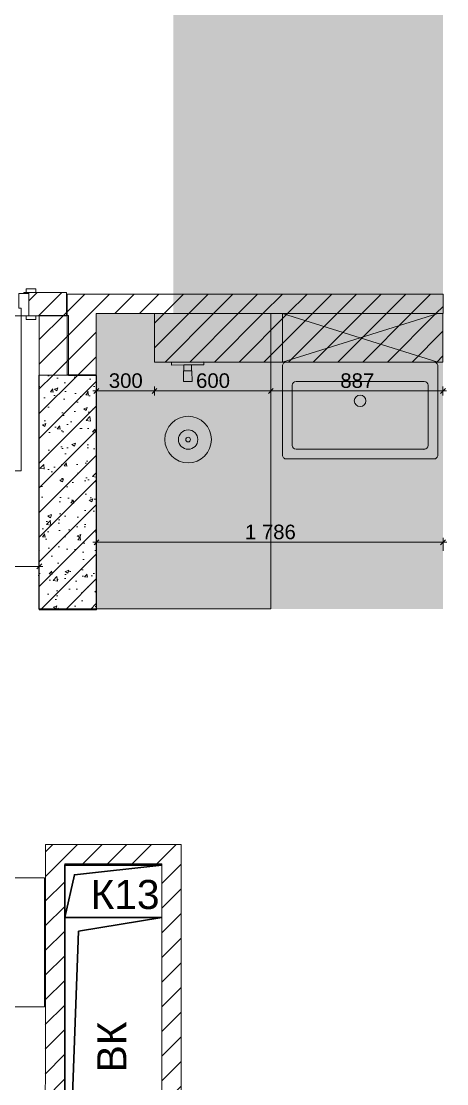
# Model space of a CAD drawing. Header units: millimetres. Extents: x 2336463 to 2579121, y 595385 to 778077.
# Drawn here: x 2511693 to 2513885, y 655217 to 660697 of the extents above; entities that cross this region are included whole.
import ezdxf

# ---------------------------------------------------------------- set-up
doc = ezdxf.new("R2010")
doc.units = ezdxf.units.MM
doc.header["$MEASUREMENT"] = 0
for name, color, linetype in [('+возводимые стены', 7, 'Continuous'), ('1 Планировка размеры', 7, 'Continuous'), ('Интерьер - Мебель', 7, 'Continuous'), ('сит план', 7, 'Continuous')]:
    doc.layers.add(name, color=color, linetype=linetype)
for name, color, linetype, lineweight in [('+возводимые стены_Ном._пера__1', 7, 'Continuous', 13), ('+возводимые стены_Ном._пера__101', 252, 'Continuous', 5), ('1 Планировка_Ном._пера__1', 7, 'Continuous', 13), ('Двери ARCHICAD_Ном._пера__1', 7, 'Continuous', 13), ('Интерьер - Мебель_Ном._пера__1', 7, 'Continuous', 13), ('сит план_Ном._пера__1', 7, 'Continuous', 13), ('сит план_Ном._пера__21', 7, 'Continuous', 30)]:
    doc.layers.add(name, color=color, linetype=linetype, lineweight=lineweight)
for name, color, linetype, lineweight, true_color in [('+возводимые стены_Ном._пера__102', 7, 'Continuous', 5, 0xcccccc), ('+возводимые стены_Ном._пера__169', 7, 'Continuous', 5, 0x68b353), ('+возводимые стены_Ном._пера__242', 7, 'Continuous', 13, 0x1b55b5), ('+размер планировка_Ном._пера__9', 7, 'Continuous', 15, 0x3dad99), ('1 Планировка размеры_Ном._пера__242', 7, 'Continuous', 13, 0x1b55b5), ('сит план_Ном._пера__87', 7, 'Continuous', 20, 0x6a6a6a)]:
    doc.layers.add(name, color=color, linetype=linetype, lineweight=lineweight, true_color=true_color)
doc.styles.add('СГЕНЕРИР_СТИЛЬ_1', font='arial.ttf')
doc.dimstyles.new('СГЕНЕРИР_СТИЛЬ__1', dxfattribs={"dimtxt": 75, "dimasz": 23.75, "dimexe": 0.18, "dimexo": 300, "dimgap": 0, "dimtad": 1, "dimtih": 1, "dimtoh": 1, "dimdec": 0, "dimzin": 0, "dimdsep": 46, "dimtxsty": 'СГЕНЕРИР_СТИЛЬ_1', "dimblk": 'ARROWHEAD_6', "dimblk1": 'ARROWHEAD_6', "dimblk2": 'ARROWHEAD_6', "dimcen": 0.09, "dimclrd": 256, "dimclre": 256, "dimclrt": 256, "dimazin": 0, "dimtfac": 1, "dimtdec": 4, "dimtmove": 0, "dimatfit": 3, "dimfxl": 0, "dimtolj": 1, "dimtzin": 0, "dimarcsym": 0})
pattern_1 = [(45, (2086872.015, 585813.69), (-63.639609, 63.639609), [])]

# ---------------------------------------------------------------- blocks, each defined once
blk = doc.blocks.new('Перекрытие_126', base_point=(2511217.2, 655614.4))
at = {"layer": 'Интерьер - Мебель_Ном._пера__1', "color": 7, "linetype": 'Continuous', "lineweight": 13, "flags": 128}
blk.add_lwpolyline([(2511217.2, 655614.4), (2511813.2, 655614.4), (2511813.2, 656278.2), (2511217.2, 656278.2)], close=True, dxfattribs=at)
blk = doc.blocks.new('Однопольная Дверь 25_5')
at = {"layer": 'Двери ARCHICAD_Ном._пера__1', "color": 7, "linetype": 'Continuous', "lineweight": 13}
for p, q in [((360, 0), (360, 800)), ((360, 800), (400, 800)), ((400, 800), (400, 0)), ((-475, 0), (-475, 19)), ((-475, 19), (-425, 19)), ((-425, 0), (-475, 0)), ((-438, 0), (-475, 0)), ((-438, 0), (-475, 0)), ((-400, 0), (-438, 0)), ((-438, 0), (-438, -115)), ((-438, 0), (-438, -115)), ((-438, 0), (-438, -115)), ((-425, 19), (-425, 0)), ((-400, -40), (-400, 0)), ((400, 0), (360, 0)), ((438, 0), (400, 0)), ((400, 0), (400, -40)), ((425, 19), (475, 19)), ((425, 0), (425, 19)), ((475, 0), (425, 0)), ((438, -115), (438, 0)), ((438, 0), (438, -115)), ((438, 0), (438, -115)), ((438, 0), (475, 0)), ((438, 0), (475, 0)), ((475, 19), (475, 0)), ((-388, -40), (-400, -40)), ((-388, -115), (-388, -40)), ((400, -40), (388, -40)), ((388, -40), (388, -115)), ((-475, -139), (-475, -120)), ((-475, -120), (-425, -120)), ((-438, -120), (-475, -120)), ((-438, -120), (-475, -120)), ((-425, -139), (-475, -139)), ((-438, -120), (-438, -115)), ((-438, -115), (-413, -115)), ((-438, -115), (-388, -115)), ((-438, -115), (-438, -120)), ((-438, -115), (-438, -120)), ((-413, -120), (-438, -120)), ((-425, -120), (-425, -139)), ((-413, -115), (-413, -120)), ((388, -115), (438, -115)), ((413, -120), (413, -115)), ((413, -115), (438, -115)), ((438, -120), (413, -120)), ((425, -120), (475, -120)), ((425, -139), (425, -120)), ((475, -139), (425, -139)), ((438, -115), (438, -120)), ((438, -115), (438, -120)), ((438, -115), (438, -120)), ((438, -120), (475, -120)), ((438, -120), (475, -120)), ((475, -120), (475, -139))]:
    blk.add_line(p, q, dxfattribs=at)
blk.add_arc((400, 0), 800, 90, 180, dxfattribs=at)
blk = doc.blocks.new('Стена_283', base_point=(2510261.1, 659177.8))
at = {"layer": '+возводимые стены_Ном._пера__169', "linetype": 'Continuous', "lineweight": 5, "true_color": 0x68b353}
h = blk.add_hatch(dxfattribs=at)
h.set_pattern_fill('Блоки_Бетонные_Эффективные', color=85, style=0, pattern_type=2)
h.set_pattern_definition(pattern_1)
h.paths.add_polyline_path([(2510261.1, 659297.8), (2510261.1, 659177.8), (2510855, 659177.8), (2510855, 659297.8)])
h = blk.add_hatch(dxfattribs=at)
h.set_pattern_fill('Блоки_Бетонные_Эффективные', color=85, style=0, pattern_type=2)
h.set_pattern_definition(pattern_1)
h.paths.add_polyline_path([(2511731, 659297.8), (2511731, 659177.8), (2511926.5, 659177.8), (2511926.5, 659297.8)])
at = {"layer": '+возводимые стены_Ном._пера__102', "color": 254, "linetype": 'Continuous', "lineweight": 5, "true_color": 0xcccccc}
for p, q in [((2510855, 659297.8), (2510818, 659297.8)), ((2510855, 659292.8), (2510855, 659297.8)), ((2510855, 659177.8), (2510855, 659292.8)), ((2511731, 659297.8), (2511768, 659297.8)), ((2511731, 659292.8), (2511731, 659297.8)), ((2511731, 659177.8), (2511731, 659292.8)), ((2510855, 659177.8), (2510818, 659177.8)), ((2511731, 659177.8), (2511768, 659177.8))]:
    blk.add_line(p, q, dxfattribs=at)
at = {"layer": '+возводимые стены_Ном._пера__102', "color": 254, "linetype": 'Continuous', "lineweight": 5, "true_color": 0xcccccc, "flags": 128}
for points in [[(2510855, 659297.8), (2510261.1, 659297.8)], [(2510261.1, 659297.8), (2510261.1, 659177.8)], [(2511926.5, 659297.8), (2511731, 659297.8)], [(2511926.5, 659177.8), (2511926.5, 659297.8)], [(2510261.1, 659177.8), (2510855, 659177.8)], [(2511731, 659177.8), (2511926.5, 659177.8)]]:
    blk.add_lwpolyline(points, dxfattribs=at)
at = {"layer": 'Двери ARCHICAD_Ном._пера__1', "color": 7, "linetype": 'Continuous', "lineweight": 13, "xscale": -0.9999999999999999, "zscale": 1000, "rotation": 180.0007538918382}
blk.add_blockref('Однопольная Дверь 25_5', (2511293, 659177.8), dxfattribs=at)
blk = doc.blocks.new('Стена_396', base_point=(2511785.7, 658869.8))
at = {"layer": 'сит план_Ном._пера__87', "linetype": 'Continuous', "lineweight": 20, "true_color": 0x6a6a6a}
h = blk.add_hatch(dxfattribs=at)
h.set_pattern_fill('Блоки_Бетонные_Эффективные', color=251, style=0, pattern_type=2)
h.set_pattern_definition(pattern_1)
h.paths.add_polyline_path([(2511785.7, 658869.8), (2511785.7, 657661.8), (2512080.7, 657661.8), (2512080.7, 658869.8)])
at = {"layer": 'сит план_Ном._пера__1', "color": 7, "linetype": 'Continuous', "lineweight": 13, "flags": 128}
for points in [[(2511785.7, 658869.8), (2511785.7, 657661.8)], [(2512080.7, 658869.8), (2511935.7, 658869.8)], [(2512080.7, 657661.8), (2512080.7, 658869.8)], [(2511785.7, 657661.8), (2512080.7, 657661.8)]]:
    blk.add_lwpolyline(points, dxfattribs=at)
blk = doc.blocks.new('Стена_397', base_point=(2511816.9, 656451.5))
at = {"layer": 'сит план_Ном._пера__87', "linetype": 'Continuous', "lineweight": 20, "true_color": 0x6a6a6a}
h = blk.add_hatch(dxfattribs=at)
h.set_pattern_fill('Блоки_Бетонные_Эффективные', color=251, style=0, pattern_type=2)
h.set_pattern_definition(pattern_1)
h.paths.add_polyline_path([(2511816.8, 656351.5), (2511916.8, 656351.5), (2511816.9, 656451.5)])
h = blk.add_hatch(dxfattribs=at)
h.set_pattern_fill('Блоки_Бетонные_Эффективные', color=251, style=0, pattern_type=2)
h.set_pattern_definition(pattern_1)
h.paths.add_polyline_path([(2511916.9, 656451.5), (2511816.9, 656451.5), (2511916.8, 656351.5)])
h = blk.add_hatch(dxfattribs=at)
h.set_pattern_fill('Блоки_Бетонные_Эффективные', color=251, style=0, pattern_type=2)
h.set_pattern_definition(pattern_1)
h.paths.add_polyline_path([(2511916.8, 656351.5), (2512416.8, 656351.5), (2512416.8, 656451.5), (2511916.9, 656451.5)])
h = blk.add_hatch(dxfattribs=at)
h.set_pattern_fill('Блоки_Бетонные_Эффективные', color=251, style=0, pattern_type=2)
h.set_pattern_definition(pattern_1)
h.paths.add_polyline_path([(2512416.8, 656351.5), (2512516.8, 656351.5), (2512516.8, 656451.5)])
h = blk.add_hatch(dxfattribs=at)
h.set_pattern_fill('Блоки_Бетонные_Эффективные', color=251, style=0, pattern_type=2)
h.set_pattern_definition(pattern_1)
h.paths.add_polyline_path([(2512516.8, 656451.5), (2512416.8, 656451.5), (2512416.8, 656351.5), (2512516.8, 656451.5)])
at = {"layer": 'сит план_Ном._пера__1', "color": 7, "linetype": 'Continuous', "lineweight": 13, "flags": 128}
for points in [[(2511816.9, 656451.5), (2511816.8, 656351.5)], [(2512516.8, 656451.5), (2511816.9, 656451.5)], [(2512516.8, 656451.5), (2512516.8, 656351.5)], [(2511916.8, 656351.5), (2512416.8, 656351.5)]]:
    blk.add_lwpolyline(points, dxfattribs=at)
blk = doc.blocks.new('Стена_398', base_point=(2512516.8, 656451.5))
at = {"layer": 'сит план_Ном._пера__87', "linetype": 'Continuous', "lineweight": 20, "true_color": 0x6a6a6a}
h = blk.add_hatch(dxfattribs=at)
h.set_pattern_fill('Блоки_Бетонные_Эффективные', color=251, style=0, pattern_type=2)
h.set_pattern_definition(pattern_1)
h.paths.add_polyline_path([(2512416.8, 656351.5), (2512416.8, 654481.5), (2512516.8, 654481.5), (2512516.8, 656351.5)])
h = blk.add_hatch(dxfattribs=at)
h.set_pattern_fill('Блоки_Бетонные_Эффективные', color=251, style=0, pattern_type=2)
h.set_pattern_definition(pattern_1)
h.paths.add_polyline_path([(2512516.8, 654481.5), (2512416.8, 654381.5), (2512516.8, 654381.5)])
h = blk.add_hatch(dxfattribs=at)
h.set_pattern_fill('Блоки_Бетонные_Эффективные', color=251, style=0, pattern_type=2)
h.set_pattern_definition(pattern_1)
h.paths.add_polyline_path([(2512516.8, 654481.5), (2512416.8, 654481.5), (2512416.8, 654381.5)])
at = {"layer": 'сит план_Ном._пера__1', "color": 7, "linetype": 'Continuous', "lineweight": 13, "flags": 128}
for points in [[(2512416.8, 656351.5), (2512416.8, 654381.5)], [(2512516.8, 654481.5), (2512516.8, 656351.5)], [(2512416.8, 654381.5), (2512516.8, 654381.5)]]:
    blk.add_lwpolyline(points, dxfattribs=at)
blk = doc.blocks.new('Стена_401', base_point=(2511816.9, 656451.5))
at = {"layer": 'сит план_Ном._пера__87', "linetype": 'Continuous', "lineweight": 20, "true_color": 0x6a6a6a}
h = blk.add_hatch(dxfattribs=at)
h.set_pattern_fill('Блоки_Бетонные_Эффективные', color=251, style=0, pattern_type=2)
h.set_pattern_definition(pattern_1)
h.paths.add_polyline_path([(2511816.8, 656351.5), (2511815.5, 654074.3), (2511915.5, 654074.2), (2511916.8, 656351.5)])
at = {"layer": 'сит план_Ном._пера__1', "color": 7, "linetype": 'Continuous', "lineweight": 13, "flags": 128}
for points in [[(2511816.8, 656351.5), (2511815.5, 654074.3)], [(2511915.5, 654074.2), (2511916.8, 656351.5)], [(2511915.5, 654074.2), (2511815.5, 654074.3)]]:
    blk.add_lwpolyline(points, dxfattribs=at)
blk = doc.blocks.new('Стена_402', base_point=(2512079.5, 658873.8))
at = {"layer": '+возводимые стены_Ном._пера__169', "linetype": 'Continuous', "lineweight": 5, "true_color": 0x68b353}
h = blk.add_hatch(dxfattribs=at)
h.set_pattern_fill('Блоки_Бетонные_Эффективные', color=85, style=0, pattern_type=2)
h.set_pattern_definition(pattern_1)
h.paths.add_polyline_path([(2511929.5, 659289.1), (2512079.5, 659189.1), (2512079.5, 659289.1)])
h = blk.add_hatch(dxfattribs=at)
h.set_pattern_fill('Блоки_Бетонные_Эффективные', color=85, style=0, pattern_type=2)
h.set_pattern_definition(pattern_1)
h.paths.add_polyline_path([(2511929.5, 659189.1), (2512079.5, 659189.1), (2511929.5, 659289.1)])
h = blk.add_hatch(dxfattribs=at)
h.set_pattern_fill('Блоки_Бетонные_Эффективные', color=85, style=0, pattern_type=2)
h.set_pattern_definition(pattern_1)
h.paths.add_polyline_path([(2511929.5, 659189.1), (2511929.5, 658873.8), (2512079.5, 658873.8), (2512079.5, 659189.1)])
at = {"layer": '+возводимые стены_Ном._пера__101', "color": 252, "linetype": 'Continuous', "lineweight": 5, "flags": 128}
for points in [[(2511929.5, 659289.1), (2512079.5, 659289.1)], [(2511929.5, 659289.1), (2511929.5, 658873.8)], [(2512079.5, 658873.8), (2512079.5, 659189.1)], [(2512079.5, 658873.8), (2511929.5, 658873.8)]]:
    blk.add_lwpolyline(points, dxfattribs=at)
blk = doc.blocks.new('Стена_403', base_point=(2512079.5, 659189.1))
at = {"layer": '+возводимые стены_Ном._пера__169', "linetype": 'Continuous', "lineweight": 5, "true_color": 0x68b353}
h = blk.add_hatch(dxfattribs=at)
h.set_pattern_fill('Блоки_Бетонные_Эффективные', color=85, style=0, pattern_type=2)
h.set_pattern_definition(pattern_1)
h.paths.add_polyline_path([(2512079.5, 659189.1), (2513866.6, 659189.1), (2513866.6, 659289.1), (2512079.5, 659289.1)])
at = {"layer": '+возводимые стены_Ном._пера__101', "color": 252, "linetype": 'Continuous', "lineweight": 5, "flags": 128}
for points in [[(2513866.6, 659289.1), (2512079.5, 659289.1)], [(2513866.6, 659189.1), (2513866.6, 659289.1)], [(2512079.5, 659189.1), (2513866.6, 659189.1)]]:
    blk.add_lwpolyline(points, dxfattribs=at)
blk = doc.blocks.new('Стена_404', base_point=(2511785.7, 658869.8))
at = {"layer": '+возводимые стены_Ном._пера__169', "linetype": 'Continuous', "lineweight": 5, "true_color": 0x68b353}
h = blk.add_hatch(dxfattribs=at)
h.set_pattern_fill('Блоки_Бетонные_Эффективные', color=85, style=0, pattern_type=2)
h.set_pattern_definition(pattern_1)
h.paths.add_polyline_path([(2511935.7, 658869.8), (2511935.7, 659179.5), (2511785.7, 659179.5), (2511785.7, 658869.8)])
at = {"layer": '+возводимые стены_Ном._пера__101', "color": 252, "linetype": 'Continuous', "lineweight": 5, "flags": 128}
for points in [[(2511935.7, 659179.5), (2511785.7, 659179.5)], [(2511785.7, 659179.5), (2511785.7, 658869.8)], [(2511935.7, 658869.8), (2511935.7, 659179.5)]]:
    blk.add_lwpolyline(points, dxfattribs=at)
blk = doc.blocks.new('Мойка Обычная 25_5')
at = {"layer": 'Интерьер - Мебель_Ном._пера__1', "color": 7, "linetype": 'Continuous', "lineweight": 13}
for p, q in [((730, 400), (70, 400)), ((50, 380), (50, 70)), ((750, 70), (750, 380)), ((70, 50), (730, 50))]:
    blk.add_line(p, q, dxfattribs=at)
at = {"layer": 'Интерьер - Мебель_Ном._пера__1', "color": 7, "linetype": 'Continuous', "lineweight": 13, "flags": 128}
blk.add_lwpolyline([(20, 0), (780, 0, 0.414214), (800, 20), (800, 480, 0.414214), (780, 500), (20, 500, 0.414214), (0, 480), (0, 20, 0.414214)], format="xyb", close=True, dxfattribs=at)
at = {"layer": 'Интерьер - Мебель_Ном._пера__1', "color": 7, "linetype": 'Continuous', "lineweight": 13}
blk.add_circle((400, 300), 30, dxfattribs=at)
for centre, start, end in [((70, 380), 90, 180), ((730, 380), 0, 90), ((70, 70), 180, 270), ((730, 70), 270, 0)]:
    blk.add_arc(centre, 20, start, end, dxfattribs=at)
blk.add_point((70, 50), dxfattribs=at)
blk = doc.blocks.new('*D3118', base_point=(2086872, 585813.7))
at = {"layer": '1 Планировка размеры_Ном._пера__242', "color": 152, "linetype": 'Continuous', "lineweight": 13, "true_color": 0x1b55b5}
for p, q in [((2512093.2, 658022), (2512068.2, 657997)), ((2512080.7, 657961.8), (2512080.7, 658032.9)), ((2513853.9, 657997), (2513878.9, 658022)), ((2513866.4, 657965.8), (2513866.4, 658032.9)), ((2512061.9, 658009.5), (2512080.7, 658009.5)), ((2512080.7, 658009.5), (2513866.4, 658009.5)), ((2513866.4, 658009.5), (2513885.2, 658009.5))]:
    blk.add_line(p, q, dxfattribs=at)
at = {"layer": '1 Планировка размеры_Ном._пера__242', "color": 152, "lineweight": 13, "true_color": 0x1b55b5, "insert": (2512845.3, 658024.5), "char_height": 75, "attachment_point": 7, "style": 'СГЕНЕРИР_СТИЛЬ_1'}
blk.add_mtext('\\A1;{\\pql;\\fArial|b0|i0|c204|p38;1\xa0786}', dxfattribs=at)
blk = doc.blocks.new('ARROWHEAD_6')
at = {"color": 0, "linetype": 'Continuous', "lineweight": 0}
for p, q in [((0, 0), (-1, 0)), ((-0.5, -0.5), (0.5, 0.5))]:
    blk.add_line(p, q, dxfattribs=at)
blk = doc.blocks.new('*D3119', base_point=(2086872, 585813.7))
at = {"layer": '1 Планировка размеры_Ном._пера__242', "color": 152, "linetype": 'Continuous', "lineweight": 13, "true_color": 0x1b55b5}
for p, q in [((2512079.5, 658766.6), (2512079.5, 658889.1)), ((2512060.7, 658790), (2512079.5, 658790)), ((2512092, 658802.5), (2512067, 658777.5)), ((2512079.5, 658790), (2512379, 658790)), ((2512391.5, 658802.5), (2512366.5, 658777.5)), ((2512379, 658766.6), (2512379, 658813.4))]:
    blk.add_line(p, q, dxfattribs=at)
at = {"layer": '1 Планировка размеры_Ном._пера__242', "color": 152, "lineweight": 13, "true_color": 0x1b55b5, "insert": (2512143.9, 658805), "char_height": 75, "attachment_point": 7, "style": 'СГЕНЕРИР_СТИЛЬ_1'}
blk.add_mtext('\\A1;{\\pql;\\fArial|b0|i0|c204|p38;300}', dxfattribs=at)
blk = doc.blocks.new('*D3120', base_point=(2086872, 585813.7))
at = {"layer": '1 Планировка размеры_Ном._пера__242', "color": 152, "linetype": 'Continuous', "lineweight": 13, "true_color": 0x1b55b5}
for p, q in [((2512391.5, 658802.5), (2512366.5, 658777.5)), ((2512379, 658766.6), (2512379, 658813.4)), ((2512379, 658790), (2512978.7, 658790)), ((2512991.2, 658802.5), (2512966.2, 658777.5)), ((2512978.7, 657965.8), (2512978.7, 658813.4))]:
    blk.add_line(p, q, dxfattribs=at)
at = {"layer": '1 Планировка размеры_Ном._пера__242', "color": 152, "lineweight": 13, "true_color": 0x1b55b5, "insert": (2512593.5, 658805), "char_height": 75, "attachment_point": 7, "style": 'СГЕНЕРИР_СТИЛЬ_1'}
blk.add_mtext('\\A1;{\\pql;\\fArial|b0|i0|c204|p38;600}', dxfattribs=at)
blk = doc.blocks.new('*D3121', base_point=(2086872, 585813.7))
at = {"layer": '1 Планировка размеры_Ном._пера__242', "color": 152, "linetype": 'Continuous', "lineweight": 13, "true_color": 0x1b55b5}
for p, q in [((2512991.2, 658802.5), (2512966.2, 658777.5)), ((2512978.7, 657965.8), (2512978.7, 658813.4)), ((2512978.7, 658790), (2513865.5, 658790)), ((2513853, 658777.5), (2513878, 658802.5)), ((2513865.5, 658766.6), (2513865.5, 658813.4)), ((2513865.5, 658790), (2513884.2, 658790))]:
    blk.add_line(p, q, dxfattribs=at)
at = {"layer": '1 Планировка размеры_Ном._пера__242', "color": 152, "lineweight": 13, "true_color": 0x1b55b5, "insert": (2513336.7, 658805), "char_height": 75, "attachment_point": 7, "style": 'СГЕНЕРИР_СТИЛЬ_1'}
blk.add_mtext('\\A1;{\\pql;\\fArial|b0|i0|c204|p38;887}', dxfattribs=at)
blk = doc.blocks.new('*D3124', base_point=(2086872, 585813.7))
at = {"layer": '1 Планировка размеры_Ном._пера__242', "color": 152, "linetype": 'Continuous', "lineweight": 13, "true_color": 0x1b55b5}
for p, q in [((2511091.4, 657862.1), (2511091.4, 658082.9)), ((2511785.7, 657862.1), (2511785.7, 657909)), ((2511103.9, 657898), (2511078.9, 657873)), ((2511091.4, 657885.5), (2511785.7, 657885.5)), ((2511773.2, 657873), (2511798.2, 657898)), ((2511785.7, 657885.5), (2511804.4, 657885.5))]:
    blk.add_line(p, q, dxfattribs=at)
at = {"layer": '1 Планировка размеры_Ном._пера__242', "color": 152, "lineweight": 13, "true_color": 0x1b55b5, "insert": (2511353.2, 657900.5), "char_height": 75, "attachment_point": 7, "style": 'СГЕНЕРИР_СТИЛЬ_1'}
blk.add_mtext('\\A1;{\\pql;\\fArial|b0|i0|c204|p38;694}', dxfattribs=at)
blk = doc.blocks.new('Душевой Гарнитур 25_2')
at = {"layer": '1 Планировка_Ном._пера__1', "color": 7, "linetype": 'Continuous', "lineweight": 13}
for p, q in [((-20, -15), (20, -15)), ((-20, -45), (20, -45))]:
    blk.add_line(p, q, dxfattribs=at)
at = {"layer": '1 Планировка_Ном._пера__1', "color": 7, "linetype": 'Continuous', "lineweight": 13, "flags": 128}
blk.add_lwpolyline([(-83, 0), (-83, -15), (-20, -15), (-20, -45), (-22, -45), (-22, -100), (22, -100), (22, -45), (20, -45), (20, -15), (83, -15), (83, 0)], close=True, dxfattribs=at)
at = {"layer": '1 Планировка_Ном._пера__1', "color": 7, "linetype": 'Continuous', "lineweight": 13}
for radius in [120, 50, 12]:
    blk.add_circle((0, -400), radius, dxfattribs=at)

msp = doc.modelspace()

# ---------------------------------------------------------------- hatches: boundary and pattern name
at = {"layer": '+возводимые стены_Ном._пера__242', "linetype": 'Continuous', "lineweight": 13, "true_color": 0x1b55b5}
h = msp.add_hatch(dxfattribs=at)
h.set_pattern_fill('Блоки_Бетонные_Эффективные', color=152, style=0, pattern_type=2)
h.set_pattern_definition(pattern_1)
h.paths.add_polyline_path([(2512379, 659189.1), (2513865.5, 659189.1), (2513865.5, 658939.3), (2512379, 658939.3)])
at = {"layer": '+размер планировка_Ном._пера__9', "linetype": 'Continuous', "lineweight": 0, "true_color": 0x0f2b26}
msp.add_hatch(color=118, dxfattribs=at).paths.add_polyline_path([(2512077.5, 659189.1), (2512077.5, 657665.8), (2513866.4, 657665.8), (2513866.4, 658867.3), (2513866.6, 658867.3), (2513866.6, 661124.1), (2513864.6, 661124.1), (2513864.6, 662250), (2512606.5, 662250), (2512606.5, 661124.1), (2512476.5, 661124.1), (2512476.5, 659189.1)])
at = {"layer": 'сит план_Ном._пера__1', "linetype": 'Continuous', "lineweight": 13}
h = msp.add_hatch(dxfattribs=at)
h.set_pattern_fill('AR_CONC', style=0, pattern_type=2)
h.set_pattern_definition([(50, (2086872.01, 585813.69), (-182.18467, 15.939086), [19.05, -209.55]), (355, (2086872.01, 585813.69), (-35.24342, 191.056845), [15.24, -167.640584]), (100.451445, (2086887.2, 585812.36), (146.94125, 175.11775), [16.19001, -178.090245]), (46.1842, (2086872.01, 585864.49), (-271.07904, 42.04233), [28.575, -314.325]), (96.63556, (2086894.6, 585860.98), (237.40413, 247.42612), [24.28502, -267.1356]), (351.18415, (2086872.01, 585864.49), (237.40413, 247.42612), [22.85997, -251.45973]), (21, (2086897.41, 585851.79), (-151.61439, 102.2652), [19.05, -209.55]), (326, (2086897.41, 585851.79), (61.80203, 184.18797), [15.24, -167.64]), (71.451445, (2086910.05, 585843.26), (213.41642, 81.92277), [16.19001, -178.08994]), (37.5, (2086872.015, 585813.686), (3.088603, 84.555039), [0, -165.608, 0, -170.18, 0, -168.275]), (7.5, (2086872.015, 585813.69), (66.819663, 100.180575), [0, -97.028, 0, -161.798, 0, -64.135]), (327.5, (2086815.37, 585813.686), (-135.590595, 5.728744), [0, -63.5, 0, -198.12, 0, -262.89]), (317.5, (2086789.97, 585813.69), (148.12918, 25.42649), [0, -82.55, 0, -131.572, 0, -186.69])])
h.paths.add_polyline_path([(2511783.7, 658871.4), (2512078.7, 658871.4), (2512078.7, 657665.8), (2511783.7, 657665.8)])

# ---------------------------------------------------------------- linework, layer by layer
at = {"layer": '+возводимые стены_Ном._пера__1', "color": 7, "linetype": 'Continuous', "lineweight": 13, "flags": 128}
msp.add_lwpolyline([(2512379, 659189.1), (2513865.5, 659189.1), (2513865.5, 658939.3), (2512379, 658939.3)], close=True, dxfattribs=at)
at = {"layer": '1 Планировка_Ном._пера__1', "color": 7, "linetype": 'Continuous', "lineweight": 13}
for p, q in [((2512978.7, 659189.1), (2512078.7, 659189.1)), ((2512078.7, 659189.1), (2512078.7, 657665.8)), ((2512978.7, 657665.8), (2512978.7, 659189.1)), ((2513838.9, 659189.1), (2513038.9, 659189.1)), ((2513038.9, 659189.1), (2513038.9, 658939.3)), ((2513038.9, 658939.3), (2513838.9, 659189.1)), ((2513038.9, 659189.1), (2513838.9, 658939.3)), ((2513038.9, 658939.3), (2513838.9, 658939.3)), ((2512078.7, 657665.8), (2512978.7, 657665.8))]:
    msp.add_line(p, q, dxfattribs=at)
at = {"layer": 'сит план_Ном._пера__1', "color": 7, "linetype": 'Continuous', "lineweight": 13, "flags": 128}
msp.add_lwpolyline([(2511783.7, 658871.4), (2512078.7, 658871.4), (2512078.7, 657665.8), (2511783.7, 657665.8)], close=True, dxfattribs=at)
at = {"layer": 'сит план_Ном._пера__21', "color": 7, "linetype": 'Continuous', "lineweight": 30, "flags": 128}
for points in [[(2511916.8, 656074.5), (2511966.8, 656294.5), (2512416.8, 656344.5), (2511916.8, 656344.5)], [(2511916.8, 654074.5), (2511988.2, 656003.1), (2512416.8, 656074.6), (2511916.8, 656074.6)]]:
    msp.add_lwpolyline(points, close=True, dxfattribs=at)

# ---------------------------------------------------------------- block references
at = {"layer": '+возводимые стены', "color": 254, "lineweight": 5, "true_color": 0xcccccc}
msp.add_blockref('Стена_283', (2510261.1, 659177.8), dxfattribs=at)
at = {"layer": '+возводимые стены', "color": 252, "lineweight": 5}
for name, p in [('Стена_402', (2512079.5, 658873.8)), ('Стена_403', (2512079.5, 659189.1)), ('Стена_404', (2511785.7, 658869.8))]:
    msp.add_blockref(name, p, dxfattribs=at)
at = {"layer": '1 Планировка_Ном._пера__1', "color": 7, "linetype": 'Continuous', "lineweight": 13, "xscale": -0.9999999999999999, "zscale": 1000, "rotation": 0.3796215106297891}
msp.add_blockref('Душевой Гарнитур 25_2', (2512550, 658939.3), dxfattribs=at)
at = {"layer": 'Интерьер - Мебель', "color": 7, "linetype": 'Continuous', "lineweight": 13}
msp.add_blockref('Перекрытие_126', (2511217.2, 655614.4), dxfattribs=at)
at = {"layer": 'Интерьер - Мебель_Ном._пера__1', "color": 7, "linetype": 'Continuous', "lineweight": 13, "xscale": -1, "zscale": 1000}
msp.add_blockref('Мойка Обычная 25_5', (2513838.9, 658439.3), dxfattribs=at)
at = {"layer": 'сит план', "color": 7, "lineweight": 13}
for name, p in [('Стена_396', (2511785.7, 658869.8)), ('Стена_397', (2511816.9, 656451.5)), ('Стена_401', (2511816.9, 656451.5)), ('Стена_398', (2512516.8, 656451.5))]:
    msp.add_blockref(name, p, dxfattribs=at)

# ---------------------------------------------------------------- texts
at = {"layer": 'сит план_Ном._пера__1', "color": 7, "linetype": 'Continuous', "lineweight": 13, "insert": (2512050.1, 656268.1), "char_height": 150, "attachment_point": 1, "style": 'СГЕНЕРИР_СТИЛЬ_1'}
msp.add_mtext('\\A1;{\\pql;\\fArial|b0|i0|c204|p38;К13}', dxfattribs=at)
at = {"layer": 'сит план_Ном._пера__1', "color": 7, "linetype": 'Continuous', "lineweight": 13, "insert": (2512084.2, 655275.8), "char_height": 150, "attachment_point": 1, "rotation": 90, "style": 'СГЕНЕРИР_СТИЛЬ_1'}
msp.add_mtext('\\A1;{\\pql;\\fArial|b0|i0|c204|p38;ВК}', dxfattribs=at)

# ---------------------------------------------------------------- dimensions: what is measured, and where the dimension line sits
at = {"layer": '1 Планировка размеры', "color": 152, "linetype": 'Continuous', "lineweight": 13, "true_color": 0x1b55b5}
for base, p1, p2, picture, middle in [((2512379.0357, 658790.0026), (2512079.4664, 659189.0592), (2512379.0357, 658939.3098), '*D3119', (2512229.6441, 658842.5026)), ((2512978.7, 658790), (2512379, 658939.3), (2512978.7, 657665.8), '*D3120', (2512679.3, 658842.5)), ((2513865.5, 658790), (2512978.7, 657665.8), (2513865.5, 658939.3), '*D3121', (2513422.5, 658842.5)), ((2511785.7, 657885.5), (2511091.4, 658382.9), (2511785.7, 657661.8), '*D3124', (2511438.9, 657938)), ((2513866.4, 658009.5), (2512080.7, 657661.8), (2513866.4, 657665.8), '*D3118', (2512974.1, 658062))]:
    dim = msp.add_linear_dim(base=base, p1=p1, p2=p2, dimstyle='СГЕНЕРИР_СТИЛЬ__1', dxfattribs=at)
    dim.commit()
    dim.dimension.update_dxf_attribs({"geometry": picture, "text_midpoint": middle, "dimtype": 160})

doc.saveas('drawing.dxf')
